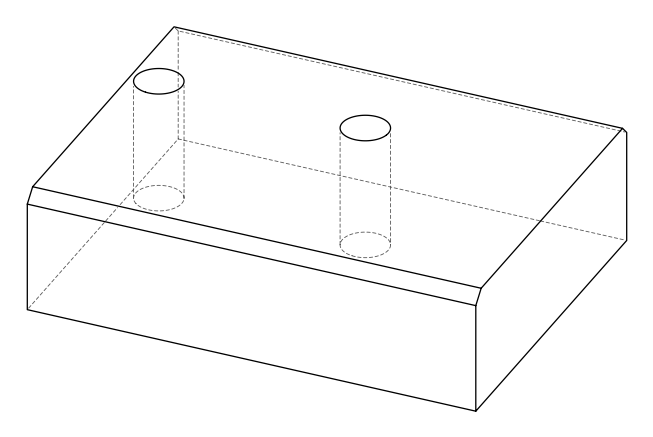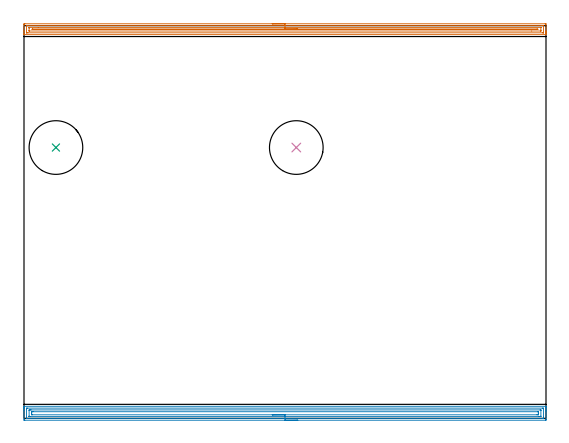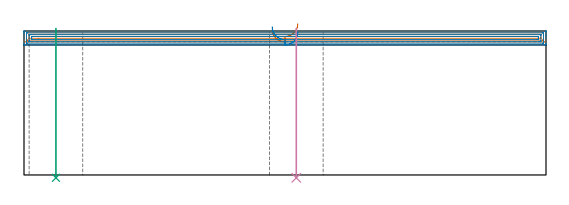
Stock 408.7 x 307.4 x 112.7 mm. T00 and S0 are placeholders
(PLAN: 4 operations, 1 tool changes, 27.5 min)
(1 AREA_MILL | FG_CHAMFER_SURFACE | UGT0205_001 | 13.22 min | 14763 mm3)
(2 AREA_MILL_1 | FG_CHAMFER_SURFACE_1 | UGT0205_001 | 13.34 min | 24277 mm3)
(3 INDEXABLE_INSERT_DRILL_THROUGH_HOLE_FROM_SOLID | STEP1HOLE | NXT0302_036 | 0.47 min | 156072 mm3)
(4 INDEXABLE_INSERT_DRILL_THROUGH_HOLE_FROM_SOLID_1 | STEP1HOLE_1 | NXT0302_036 | 0.47 min | 156075 mm3)
(TOOL UGT0205_001 | Chamfer Mill 20 x 3 x 45 deg. | D20 FL50 Z2)
(TOOL NXT0302_036 | Index. Insert Drill 42mm [880-D4200L50-05] | D42 PA176 FL210 Z2)
(OP 1 AREA_MILL)
G17 G21 G94 G90
T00 M6
G54
G17 G0 G90 X194.35 Y308.9 S1061 M3
G43 Z122.7 H0
Z114.2
G94 G1 X194.388 Z113.328 F250.
X194.502 Z112.463
X194.691 Z111.612
X194.953 Z110.78
X195.287 Z109.974
X195.69 Z109.2
X196.158 Z108.464
X196.69 Z107.772
X197.279 Z107.129
X197.922 Z106.54
X198.614 Z106.008
X199.35 Z105.54
X200.124 Z105.137
X200.93 Z104.803
X201.762 Z104.541
X202.614 Z104.352
X203.478 Z104.238
X204.35 Z104.2
X408.079
X408.409 Y308.898 Z104.201
X408.69 Y308.894 Z104.204
X408.7 Y308.576 Z104.522
Y303.341 Z109.753
Y302.809 Z110.288
Y302.469 Z110.627
Y301.936 Z111.16
Y301.597 Z111.498
Y300.917 Z112.182
Y300.653 Z112.447
X408.698 Y300.525 Z112.567
X408.69 Y300.402 Z112.688
X408.526 Y300.4 Z112.7
X0.174
X0.01 Y300.402 Z112.688
X0.002 Y300.525 Z112.567
X0. Y300.653 Z112.447
Y300.917 Z112.183
Y301.597 Z111.498
Y302.809 Z110.288
Y303.341 Z109.753
Y308.309 Z104.788
X0.003 Y308.576 Z104.522
X0.01 Y308.894 Z104.204
X0.291 Y308.898 Z104.201
X0.621 Y308.9 Z104.2
X204.35
Y307.486 Z105.614
X405.621
X406.292 Y307.485 Z105.615
X406.518 Y307.483 Z105.617
X406.644 Y307.479 Z105.621
X406.691 Y307.47 Z105.63
X406.693 Y307.444 Z105.656
X406.699 Y307.306 Z105.794
Y302.071 Z111.029
X406.696 Y301.938 Z111.162
X406.69 Y301.833 Z111.267
X406.683 Y301.82 Z111.28
X406.668 Y301.818 Z111.282
X406.627 Y301.816 Z111.284
X406.292 Y301.814 Z111.286
X406.069
X3.079
X2.408 Y301.815 Z111.285
X2.182 Y301.817 Z111.283
X2.056 Y301.821 Z111.279
X2.009 Y301.83 Z111.27
X2.007 Y301.856 Z111.244
X2.001 Y301.994 Z111.106
X2. Y307.229 Z105.871
X2.004 Y307.362 Z105.738
X2.01 Y307.467 Z105.633
X2.017 Y307.48 Z105.62
X2.032 Y307.482 Z105.618
X2.073 Y307.484 Z105.616
X2.408 Y307.486 Z105.614
X2.631
X204.35
Y306.072 Z107.028
X404.389 Y306.071 Z107.029
X404.505 Y306.07 Z107.03
X404.62 Y306.068 Z107.032
X404.688 Y306.065 Z107.035
X404.694 Y306.022 Z107.078
X404.697 Y305.959 Z107.141
X404.7 Y305.768 Z107.332
Y304.024 Z109.076
X404.693 Y303.341 Z109.759
X404.69 Y303.248 Z109.852
X404.683 Y303.235 Z109.865
X404.659 Y303.232 Z109.868
X404.62 Y303.229 Z109.871
X397.5 Y303.228 Z109.872
X4.31 Y303.229 Z109.871
X4.195 Y303.23 Z109.87
X4.08 Y303.232 Z109.868
X4.012 Y303.235 Z109.865
X4.007 Y303.278 Z109.822
X4.003 Y303.341 Z109.759
X4. Y303.531 Z109.569
Y305.276 Z107.824
X4.007 Y305.959 Z107.141
X4.01 Y306.052 Z107.048
X4.017 Y306.065 Z107.035
X4.041 Y306.068 Z107.032
X4.08 Y306.071 Z107.029
X11.203 Y306.072 Z107.028
X204.35
Y304.657 Z108.443
X402.264
X402.278 Y304.656 Z108.444
X402.3 Y304.65 Z108.45
X402.277 Y304.644 Z108.456
X401.385 Y304.643 Z108.457
X6.436
X6.421 Y304.644 Z108.456
X6.33 Y304.649 Z108.451
X6.427 Y304.652 Z108.448
X6.86 Y304.657 Z108.443
X6.876
X204.35
X205.222 Z108.481
X206.086 Z108.595
X206.938 Z108.783
X207.77 Z109.046
X208.576 Z109.38
X209.35 Z109.782
X210.086 Z110.251
X210.778 Z110.782
X211.421 Z111.372
X212.01 Z112.015
X212.542 Z112.707
X213.01 Z113.443
X213.413 Z114.216
X213.747 Z115.022
X214.009 Z115.854
X214.198 Z116.706
X214.312 Z117.571
X214.35 Z118.443
G0 Z122.7
M5
M2
(OP 2 AREA_MILL_1)
G17 G21 G94 G90
T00 M6
G54
G17 G0 G90 X214.35 Y-1.5 S1061 M3
G43 Z122.7 H0
Z111.8
G94 G1 X214.312 Z110.928 F250.
X214.198 Z110.064
X214.009 Z109.212
X213.747 Z108.38
X213.413 Z107.574
X213.01 Z106.8
X212.541 Z106.064
X212.01 Z105.372
X211.421 Z104.729
X210.778 Z104.14
X210.086 Z103.608
X209.35 Z103.14
X208.576 Z102.737
X207.77 Z102.403
X206.938 Z102.141
X206.086 Z101.952
X205.222 Z101.838
X204.35 Z101.8
X0.621
X0.287 Y-1.497 Z101.802
X0.01 Y-1.492 Z101.806
X0. Y-1.212 Z102.086
Y6.173 Z109.467
Y7.605 Z110.901
Y7.951 Z111.246
Y8.644 Z111.943
Y8.964 Z112.264
X0.006 Y9.357 Z112.648
X0.01 Y9.397 Z112.688
X0.174 Y9.4 Z112.7
X408.526
X408.69 Y9.397 Z112.688
X408.694 Y9.357 Z112.648
X408.7 Y8.964 Z112.264
Y8.644 Z111.944
Y7.951 Z111.246
Y6.716 Z110.013
Y6.173 Z109.467
Y5.555 Z108.851
Y-0.94 Z102.357
X408.698 Y-1.214 Z102.084
X408.69 Y-1.492 Z101.806
X408.411 Y-1.499 Z101.799
X204.35 Y-1.5 Z101.8
Y-0.086 Z103.214
X2.442 Y-0.085 Z103.215
X2.408 Y-0.084 Z103.216
X2.01 Y-0.051 Z103.249
X2.001 Y0.353 Z103.653
X2. Y7.062 Z110.362
X2.001 Y7.467 Z110.767
X2.01 Y7.951 Z111.251
X2.375 Y7.984 Z111.284
X2.408 Y7.985 Z111.285
X406.258
X406.292 Y7.983 Z111.283
X406.69 Y7.951 Z111.251
X406.699 Y7.547 Z110.847
X406.7 Y0.838 Z104.138
X406.699 Y0.433 Z103.733
X406.69 Y-0.051 Z103.249
X406.325 Y-0.084 Z103.216
X406.292 Y-0.085 Z103.215
X204.35 Y-0.086 Z103.214
Y1.328 Z104.628
X4.595 Y1.329 Z104.629
X4.195 Y1.33 Z104.63
X4.062 Y1.332 Z104.632
X4.022 Y1.335 Z104.635
X4.01 Y1.404 Z104.704
X4.004 Y1.533 Z104.833
X4.001 Y1.727 Z105.027
Y6.173 Z109.473
X4.002 Y6.365 Z109.665
X4.01 Y6.554 Z109.854
X4.195 Y6.564 Z109.864
X4.69 Y6.57 Z109.87
X5.089 Y6.571 Z109.871
X5.582
X404.105
X404.505 Y6.57 Z109.87
X404.638 Y6.567 Z109.867
X404.678 Y6.565 Z109.865
X404.69 Y6.496 Z109.796
X404.696 Y6.367 Z109.667
X404.699 Y6.173 Z109.473
Y1.727 Z105.027
X404.698 Y1.535 Z104.835
X404.69 Y1.346 Z104.646
X404.505 Y1.335 Z104.635
X404.01 Y1.33 Z104.63
X403.611 Y1.329 Z104.629
X403.118 Y1.328 Z104.628
X204.35
Y2.743 Z106.043
X6.748
X6.082 Y2.75 Z106.05
X6.01 Y2.752 Z106.052
X6.006 Y2.851 Z106.151
X6.002 Y3.063 Z106.363
X6. Y3.488 Z106.788
Y4.377 Z107.677
Y4.395 Z107.695
X6.002 Y4.83 Z108.13
X6.006 Y5.048 Z108.348
X6.01 Y5.15 Z108.45
X6.114 Y5.153 Z108.453
X6.876 Y5.157 Z108.457
X7.003
X401.952
X402.618 Y5.15 Z108.45
X402.69 Y5.148 Z108.448
X402.694 Y5.049 Z108.349
X402.698 Y4.837 Z108.137
X402.7 Y4.412 Z107.712
Y3.523 Z106.823
X402.698 Y3.07 Z106.37
X402.694 Y2.852 Z106.152
X402.69 Y2.75 Z106.05
X402.586 Y2.747 Z106.047
X401.824 Y2.743 Z106.043
X401.697
X204.35
X203.478 Z106.081
X202.613 Z106.195
X201.762 Z106.383
X200.93 Z106.646
X200.124 Z106.98
X199.35 Z107.382
X198.614 Z107.851
X197.922 Z108.382
X197.279 Z108.972
X196.69 Z109.615
X196.158 Z110.307
X195.69 Z111.043
X195.287 Z111.816
X194.953 Z112.622
X194.691 Z113.454
X194.502 Z114.306
X194.388 Z115.171
X194.35 Z116.043
G0 Z122.7
M5
M2
(OP 3 INDEXABLE_INSERT_DRILL_THROUGH_HOLE_FROM_SOLID)
G17 G21 G94 G90
T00 M6
G54
G17 G0 G90 X25. Y212. S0 M3
G43 Z122.7 H1
G94 G81 G98 Z-2.233 F250. R114.7
G80
M5
M2
(OP 4 INDEXABLE_INSERT_DRILL_THROUGH_HOLE_FROM_SOLID_1)
G17 G21 G94 G90
T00 M6
G54
G17 G0 G90 X213.2 Y212. S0 M3
G43 Z122.7 H1
G94 G81 G98 Z-2.233 F250. R114.7
G80
M5
M2
